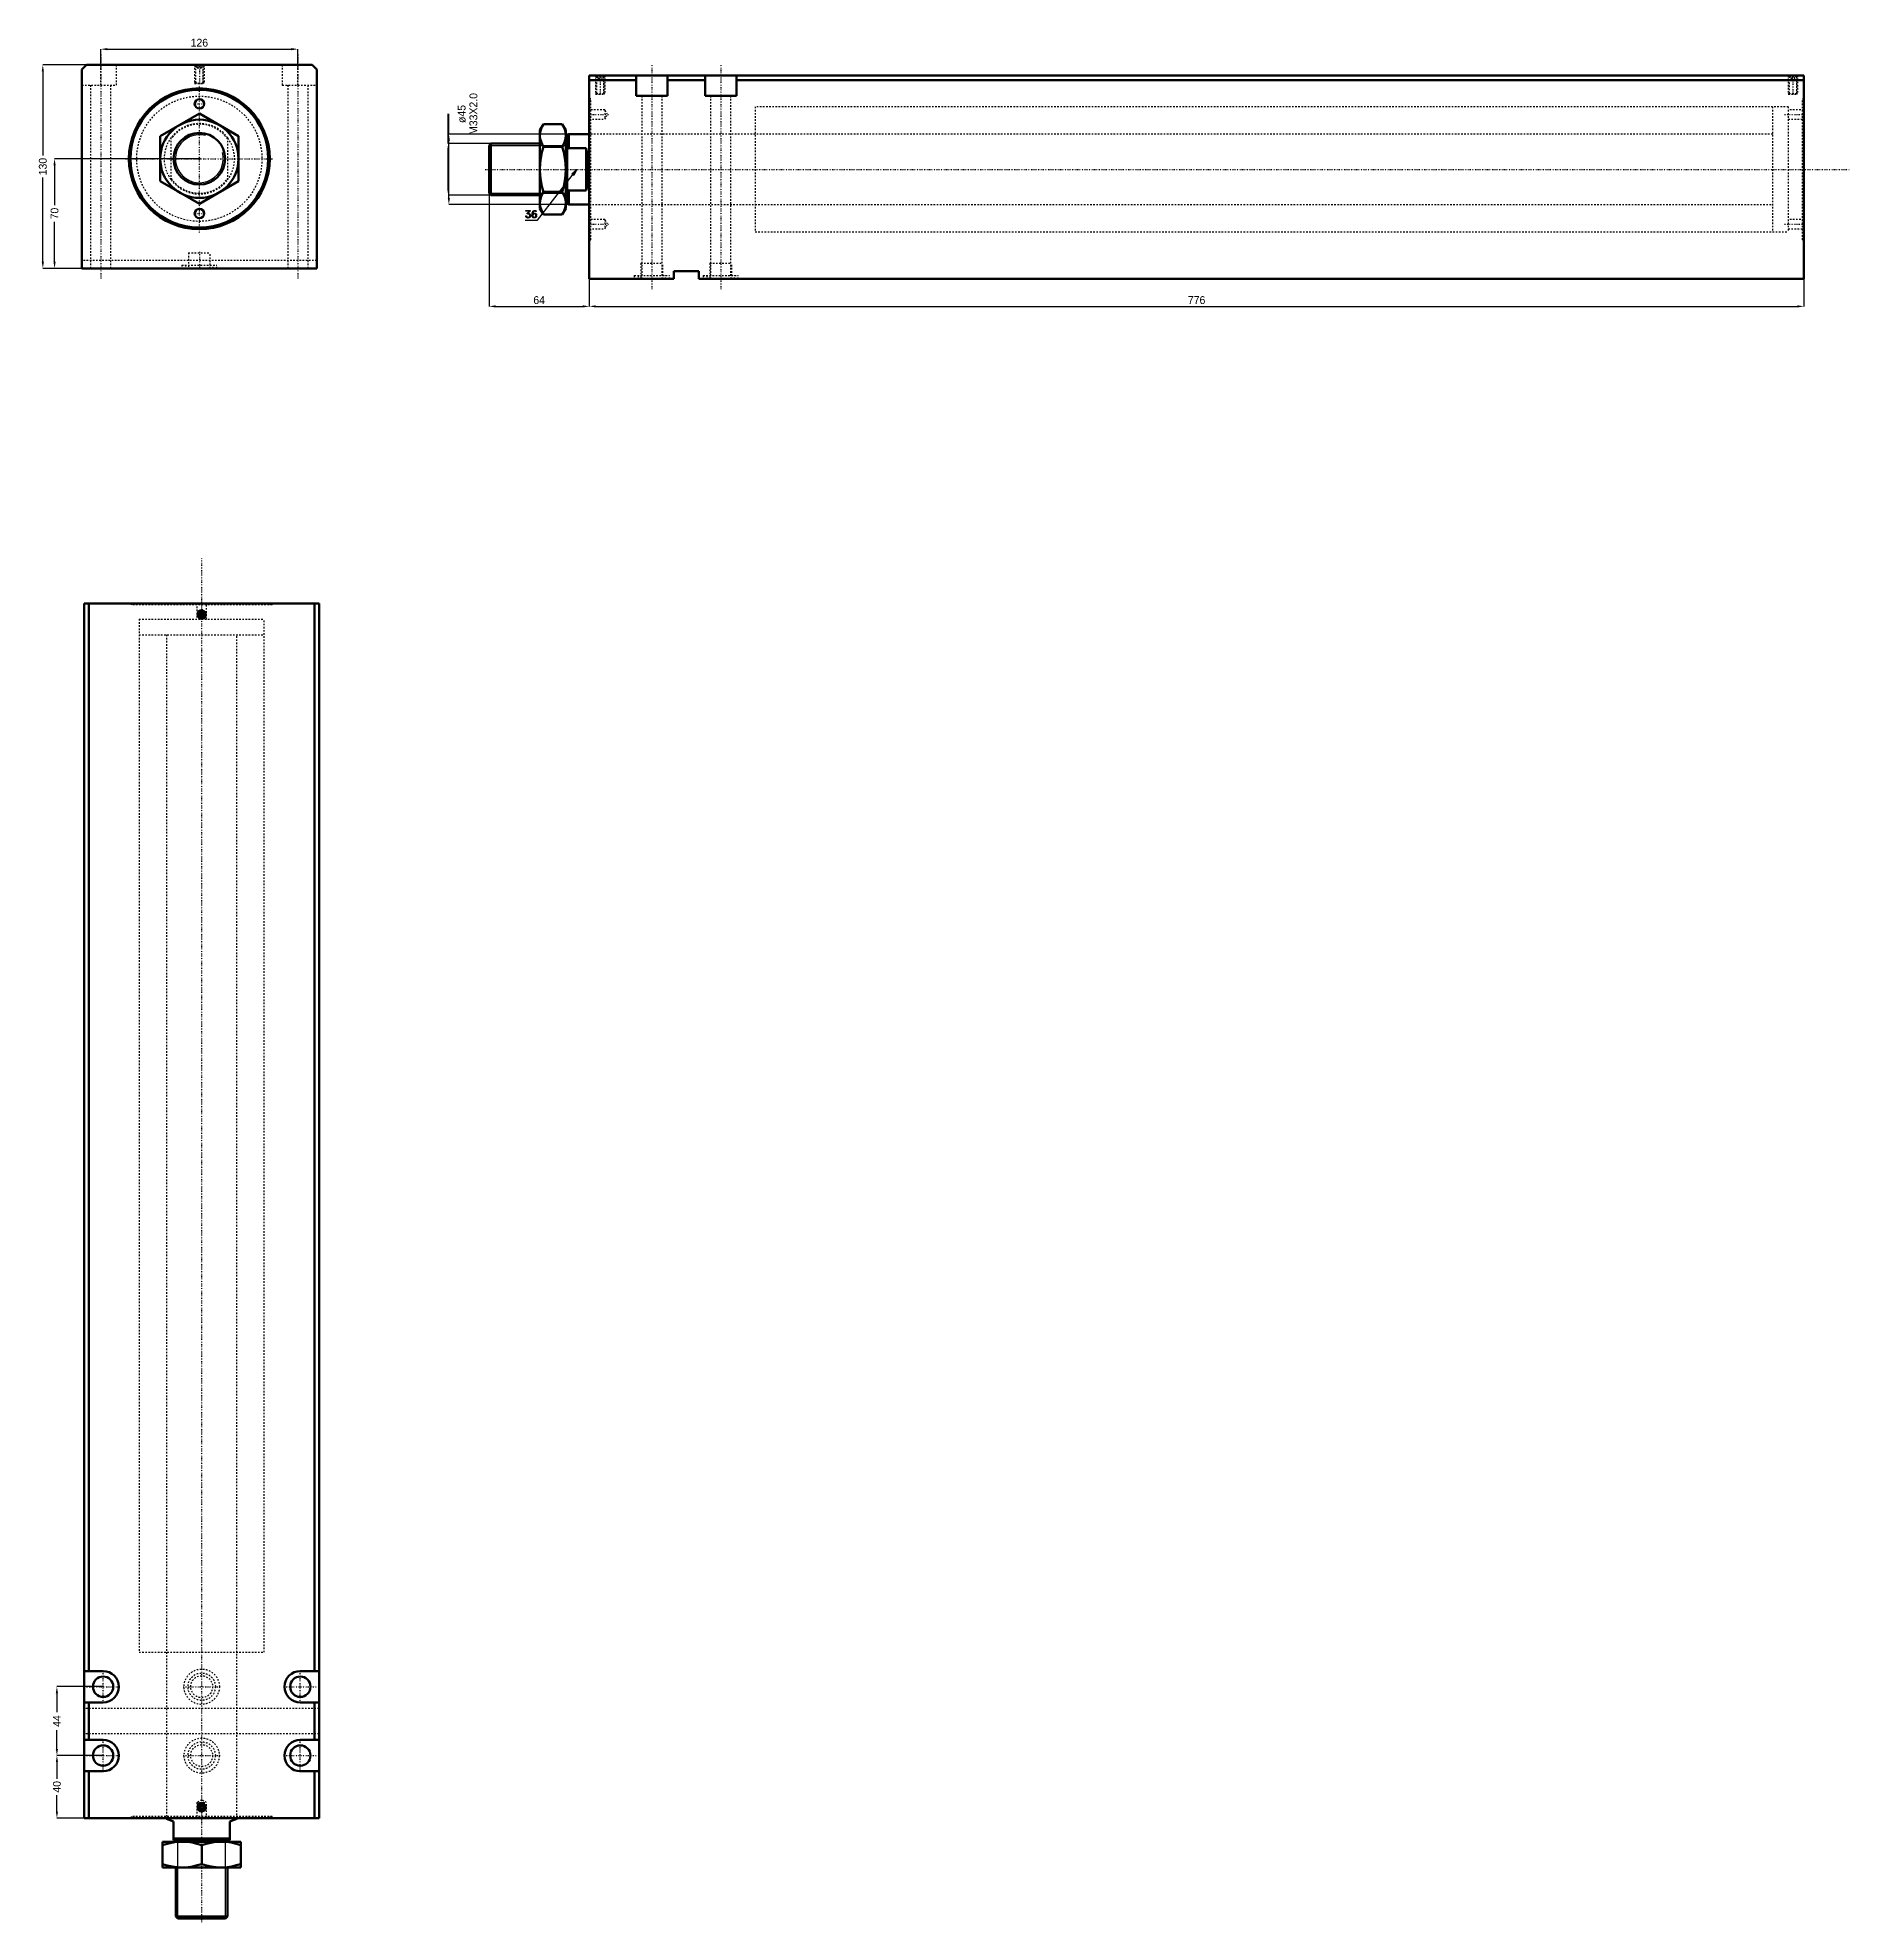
# Model space of a CAD drawing. Header units: millimetres. Extents: x -103 to 1054, y -1127 to 77.
import ezdxf

# ---------------------------------------------------------------- set-up
doc = ezdxf.new("R2010")
doc.units = ezdxf.units.MM
doc.linetypes.add('Center', pattern=[1.5, 0.45, -0.5, 0.05, -0.5])
doc.linetypes.add('Dashed', pattern=[2, 1, -1])
for name, color, linetype, lineweight in [('2d ConnectionPoints', 7, 'Continuous', 50), ('AM_0', 7, 'Continuous', 50), ('AM_5', 3, 'Continuous', 25), ('AM_7', 7, 'Center', 25), ('AM_9', 6, 'Dashed', 25)]:
    doc.layers.add(name, color=color, linetype=linetype, lineweight=lineweight)
doc.dimstyles.new('ISO-25', dxfattribs={"dimtxt": 2.5, "dimasz": 2.5, "dimexe": 1.25, "dimexo": 0.625, "dimtad": 1, "dimtxsty": 'Standard', "dimcen": 2.5, "dimadec": 0, "dimazin": 0, "dimtfac": 1, "dimtmove": 0, "dimatfit": 3, "dimfxl": 0, "dimarcsym": 0})

# ---------------------------------------------------------------- blocks, each defined once
blk = doc.blocks.new('1_JECX_MF_EXLA_80_650_0_rod__0_in_JECX_MF_160_EXLA_80_650_0__0')
at = {"layer": 'AM_0'}
for p, q in [((-25, 14.4), (0, 28.9)), ((0, 28.9), (25, 14.4)), ((-25, -14.4), (-25, 14.4)), ((25, 14.4), (25, -14.4)), ((0, -28.9), (-25, -14.4)), ((25, -14.4), (0, -28.9))]:
    blk.add_line(p, q, dxfattribs=at)
for radius in [25, 16.5]:
    blk.add_circle((0, 0), radius, dxfattribs=at)
at = {"layer": 'AM_5'}
blk.add_arc((0, 0), 15.3, 75, 15, dxfattribs=at)
at = {"layer": 'AM_9'}
for p, q in [((-18, -13.5), (-18, 13.5)), ((18, 13.5), (18, -13.5))]:
    blk.add_line(p, q, dxfattribs=at)
for points in [[(-18, 13.5), (-19.1, 11.9), (-20.1, 10.2), (-20.9, 8.4), (-21.5, 6.5), (-22, 4.6), (-22.3, 2.7), (-22.5, 0.7), (-22.5, -1.2), (-22.3, -3.2), (-21.9, -5.1), (-21.4, -7), (-20.7, -8.8), (-19.8, -10.6), (-18.8, -12.3), (-18, -13.5)], [(18, -13.5), (19.1, -11.9), (20.1, -10.2), (20.9, -8.4), (21.5, -6.5), (22, -4.6), (22.3, -2.7), (22.5, -0.7), (22.5, 1.2), (22.3, 3.2), (21.9, 5.1), (21.4, 7), (20.7, 8.8), (19.8, 10.6), (18.8, 12.3), (18, 13.5)]]:
    blk.add_lwpolyline(points, dxfattribs=at)
blk.add_circle((0, 0), 16.3, dxfattribs=at)
for radius, start, end in [(22.5, 36.8699, 143.1301), (22, 35.0968, 144.9032), (22, 215.0968, 324.9032), (22.5, 216.8699, 323.1301)]:
    blk.add_arc((0, 0), radius, start, end, dxfattribs=at)
blk = doc.blocks.new('2_JECX_MF_EXLA_80_650_0_body__0_in_JECX_MF_160_EXLA_80_650_0__0')
at = {"layer": 'AM_0'}
for p, q in [((-72, 60), (-75, 57)), ((-75, 57), (-75, -70)), ((72, 60), (-72, 60)), ((75, 57), (72, 60)), ((75, -70), (75, 57)), ((-75, -70), (75, -70))]:
    blk.add_line(p, q, dxfattribs=at)
for centre, radius in [((0, 0), 45), ((0, 0), 44), ((0, 35), 3), ((0, -35), 3)]:
    blk.add_circle(centre, radius, dxfattribs=at)
at = {"layer": 'AM_5', "linetype": 'Dashed'}
for p, q in [((-3, 60), (-3, 48)), ((3, 60), (3, 48))]:
    blk.add_line(p, q, dxfattribs=at)
at = {"layer": 'AM_7'}
for p, q in [((-63, 66.5), (-63, -76.5)), ((0, 60.6), (0, 47.4)), ((63, 66.5), (63, -76.5)), ((0, -47.2), (0, 47.2)), ((-3.2, 35), (3.1, 35)), ((-47.2, 0), (47.2, 0)), ((-3.2, -35), (3.1, -35)), ((0, -59.5), (0, -70.5))]:
    blk.add_line(p, q, dxfattribs=at)
at = {"layer": 'AM_9'}
for p, q in [((-63, 47), (-63, 60)), ((-53, 47), (-53, 60)), ((-3, 60), (-2.5, 59.5)), ((-2.5, 48.5), (-3, 48)), ((-2.5, 59.5), (-2.5, 48.5)), ((-2.5, 59.5), (2.5, 59.5)), ((-2.5, 48.5), (2.5, 48.5)), ((-1.9, 60), (-2.4, 59.5)), ((-2.4, 59.5), (-2.4, 48)), ((-2.4, 59.5), (2.4, 59.5)), ((-1.4, 58), (-1.4, 60)), ((-1.4, 58), (1.4, 58)), ((-0.7, 58), (-0.7, 60)), ((0.7, 58), (0.7, 60)), ((1.4, 58), (1.4, 60)), ((2.4, 59.5), (1.9, 60)), ((2.4, 48), (2.4, 59.5)), ((2.5, 59.5), (3, 60)), ((2.5, 48.5), (2.5, 59.5)), ((3, 48), (2.5, 48.5)), ((53, 60), (53, 47)), ((63, 47), (63, 60)), ((-75, 47), (-53, 47)), ((-69.5, 47), (-69.5, -70)), ((-56.5, -70), (-56.5, 47)), ((-3, 48), (3, 48)), ((53, 47), (75, 47)), ((56.5, 47), (56.5, -70)), ((69.5, -70), (69.5, 47)), ((-7, -60), (7, -60)), ((-7, -60), (-7, -70)), ((7, -70), (7, -60)), ((75, -65), (-75, -65)), ((-11.2, -67.9), (11.2, -67.9)), ((-11.2, -67.9), (-11.2, -70)), ((-8.8, -67.9), (-8.8, -70)), ((8.8, -70), (8.8, -67.9)), ((11.2, -70), (11.2, -67.9))]:
    blk.add_line(p, q, dxfattribs=at)
blk.add_circle((0, 0), 40, dxfattribs=at)
blk = doc.blocks.new('*D3')
at = {"layer": 'AM_5', "color": 0, "lineweight": -2}
for p, q in [((-63, 60), (-63, 70)), ((-58.8, 70), (58.8, 70)), ((63, 60), (63, 70))]:
    blk.add_line(p, q, dxfattribs=at)
at = {"layer": 'AM_5', "color": 0}
for points in [[(-58.8, 70.7), (-58.8, 69.3), (-63, 70)], [(58.8, 69.3), (58.8, 70.7), (63, 70)]]:
    blk.add_solid(points, dxfattribs=at)
at = {"layer": 'Defpoints', "color": 0}
for p in [(63, 70), (-63, 60), (63, 60)]:
    blk.add_point(p, dxfattribs=at)
at = {"layer": 'AM_5', "color": 0, "insert": (0, 74.1), "char_height": 5, "attachment_point": 5}
blk.add_mtext('126', dxfattribs=at)
blk = doc.blocks.new('*D4')
at = {"layer": 'AM_5', "color": 0, "lineweight": -2}
for p, q in [((-72, 60), (-100, 60)), ((-100, 55.8), (-100, 2)), ((-100, -65.8), (-100, -12)), ((-75, -70), (-100, -70))]:
    blk.add_line(p, q, dxfattribs=at)
at = {"layer": 'AM_5', "color": 0}
for points in [[(-99.3, 55.8), (-100.7, 55.8), (-100, 60)], [(-100.7, -65.8), (-99.3, -65.8), (-100, -70)]]:
    blk.add_solid(points, dxfattribs=at)
at = {"layer": 'Defpoints', "color": 0}
for p in [(-72, 60), (-100, -70), (-75, -70)]:
    blk.add_point(p, dxfattribs=at)
at = {"layer": 'AM_5', "color": 0, "insert": (-100, -5), "char_height": 5, "attachment_point": 5, "rotation": 90}
blk.add_mtext('130', dxfattribs=at)
blk = doc.blocks.new('*D5')
at = {"layer": 'AM_5', "color": 0, "lineweight": -2}
for p, q in [((0, 0), (-92.5, 0)), ((-92.5, -4.2), (-92.5, -29.7)), ((-92.5, -65.8), (-92.5, -40.3)), ((-75, -70), (-92.5, -70))]:
    blk.add_line(p, q, dxfattribs=at)
at = {"layer": 'AM_5', "color": 0}
for points in [[(-91.8, -4.2), (-93.2, -4.2), (-92.5, 0)], [(-93.2, -65.8), (-91.8, -65.8), (-92.5, -70)]]:
    blk.add_solid(points, dxfattribs=at)
at = {"layer": 'Defpoints', "color": 0}
for p in [(0, 0), (-92.5, -70), (-75, -70)]:
    blk.add_point(p, dxfattribs=at)
at = {"layer": 'AM_5', "color": 0, "insert": (-92.5, -35), "char_height": 5, "attachment_point": 5, "rotation": 90}
blk.add_mtext('70', dxfattribs=at)
blk = doc.blocks.new('1_JECX_MF_EXLA_80_650_0_rod__0_in_JECX_MF_160_EXLA_80_650_0__4')
at = {"layer": 'AM_0'}
for p, q in [((-22.5, 0), (-22.5, -0.5)), ((22.5, -0.5), (22.5, 0)), ((-18, -2), (-22.5, -0.5)), ((-18, -14), (-18, -2)), ((22.5, -0.5), (18, -2)), ((18, -2), (18, -14)), ((25, -15), (-25, -15)), ((-25, -31.5), (-25, -15)), ((-18, -13), (18, -13)), ((-18, -14), (18, -14)), ((-15.3, -14), (-16.3, -15)), ((0, -29.3), (0, -17.2)), ((16.3, -15), (15.3, -14)), ((25, -15), (25, -31.5)), ((25, -31.5), (-25, -31.5)), ((-16.5, -31.5), (-16.5, -62.8)), ((16.5, -62.8), (16.5, -31.5)), ((-16.5, -62.8), (16.5, -62.8)), ((-16.5, -62.8), (-15.3, -64)), ((-15.3, -64), (15.3, -64)), ((15.3, -64), (16.5, -62.8))]:
    blk.add_line(p, q, dxfattribs=at)
for points in [[(-12.5, -15), (-13.4, -15), (-16.3, -15.2), (-19.2, -15.7), (-22.1, -16.4), (-25, -17.2)], [(0, -17.2), (-3, -16.3), (-6.1, -15.6), (-9.3, -15.2), (-12.5, -15)], [(12.5, -15), (11.6, -15), (8.7, -15.2), (5.8, -15.7), (2.9, -16.4), (0, -17.2)], [(25, -17.2), (22, -16.3), (18.9, -15.6), (15.7, -15.2), (12.5, -15)], [(-25, -29.3), (-22, -30.2), (-18.9, -30.9), (-15.7, -31.3), (-12.5, -31.5)], [(-12.5, -31.5), (-11.6, -31.5), (-8.7, -31.3), (-5.8, -30.8), (-2.9, -30.1), (0, -29.3)], [(0, -29.3), (3, -30.2), (6.1, -30.9), (9.3, -31.3), (12.5, -31.5)], [(12.5, -31.5), (13.4, -31.5), (16.3, -31.3), (19.2, -30.8), (22.1, -30.1), (25, -29.3)]]:
    blk.add_lwpolyline(points, dxfattribs=at)
at = {"layer": 'AM_5'}
for p, q in [((-15.3, -64), (-15.3, -14)), ((15.3, -64), (15.3, -14))]:
    blk.add_line(p, q, dxfattribs=at)
at = {"layer": 'AM_7'}
blk.add_line((0, -66.5), (0, 805), dxfattribs=at)
at = {"layer": 'AM_9'}
for p, q in [((-40, 766), (40, 766)), ((-40, 766), (-40, 756)), ((40, 756), (40, 766)), ((-40, 756), (40, 756)), ((-22.5, 756), (-22.5, 0)), ((22.5, 0), (22.5, 756))]:
    blk.add_line(p, q, dxfattribs=at)
blk = doc.blocks.new('2_JECX_MF_EXLA_80_650_0_body__0_in_JECX_MF_160_EXLA_80_650_0__4')
at = {"layer": 'AM_0'}
for p, q in [((75, 776), (-75, 776)), ((-75, 776), (-75, 0)), ((-72, 776), (-72, 94)), ((72, 776), (72, 94)), ((75, 776), (75, 0)), ((-0.7, 770.2), (-1.4, 769)), ((-1.4, 769), (-0.7, 767.8)), ((0.7, 770.2), (-0.7, 770.2)), ((-0.7, 767.8), (0.7, 767.8)), ((1.4, 769), (0.7, 770.2)), ((0.7, 767.8), (1.4, 769)), ((-63, 94), (-75, 94)), ((75, 94), (63, 94)), ((-75, 74), (-63, 74)), ((-72, 74), (-72, 50)), ((63, 74), (75, 74)), ((72, 74), (72, 50)), ((-63, 50), (-75, 50)), ((75, 50), (63, 50)), ((-75, 30), (-63, 30)), ((-72, 30), (-72, 0)), ((63, 30), (75, 30)), ((72, 30), (72, 0)), ((75, 0), (-75, 0)), ((-0.7, 8.3), (-1.4, 7)), ((-1.4, 7), (-0.7, 5.8)), ((0.7, 8.3), (-0.7, 8.3)), ((-0.7, 5.8), (0.7, 5.8)), ((1.4, 7), (0.7, 8.3)), ((0.7, 5.8), (1.4, 7))]:
    blk.add_line(p, q, dxfattribs=at)
for centre, radius in [((0, 769), 2.46), ((0, 769), 2.4), ((0, 769), 1.9), ((-63, 84), 6.5), ((63, 84), 6.5), ((-63, 40), 6.5), ((63, 40), 6.5), ((0, 7), 2.46), ((0, 7), 2.4), ((0, 7), 1.9)]:
    blk.add_circle(centre, radius, dxfattribs=at)
for centre, start, end in [((-63, 84), 270, 90), ((63, 84), 90, 270), ((-63, 40), 270, 90), ((63, 40), 90, 270)]:
    blk.add_arc(centre, 10, start, end, dxfattribs=at)
at = {"layer": 'AM_5'}
for centre in [(0, 769), (0, 7)]:
    blk.add_arc(centre, 3, 75, 15, dxfattribs=at)
at = {"layer": 'AM_7'}
for p, q in [((-3.2, 769), (3.1, 769)), ((-63, 73.5), (-63, 94.5)), ((63, 73.5), (63, 94.5)), ((-73.5, 84), (-52.5, 84)), ((-11.8, 84), (11.8, 84)), ((52.5, 84), (73.5, 84)), ((-63, 29.5), (-63, 50.5)), ((63, 29.5), (63, 50.5)), ((-73.5, 40), (-52.5, 40)), ((-11.8, 40), (11.8, 40)), ((52.5, 40), (73.5, 40)), ((-3.2, 7), (3.1, 7))]:
    blk.add_line(p, q, dxfattribs=at)
at = {"layer": 'AM_9'}
for p, q in [((-45, 776), (-45, 775)), ((45, 775), (-45, 775)), ((-44, 776), (-44, 775)), ((-3, 776), (-3, 766)), ((3, 766), (3, 776)), ((44, 775), (44, 776)), ((45, 775), (45, 776)), ((-40, 766), (40, 766)), ((-40, 766), (-40, 106)), ((40, 106), (40, 766)), ((-40, 106), (40, 106)), ((-22.5, 106), (-22.5, 0)), ((22.5, 0), (22.5, 106)), ((75, 70), (-75, 70)), ((75, 54), (-75, 54)), ((45, 1), (-45, 1)), ((-45, 1), (-45, 0)), ((-44, 1), (-44, 0)), ((0, 11.7), (-3, 10)), ((-3, 10), (-3, 0)), ((-3, 10), (3, 10)), ((3, 10), (0, 11.7)), ((3, 0), (3, 10)), ((44, 0), (44, 1)), ((45, 0), (45, 1))]:
    blk.add_line(p, q, dxfattribs=at)
for centre, radius in [((0, 84), 11.3), ((0, 84), 8.75), ((0, 84), 7), ((0, 40), 11.2), ((0, 40), 8.75), ((0, 40), 7)]:
    blk.add_circle(centre, radius, dxfattribs=at)
blk = doc.blocks.new('*D11')
at = {"layer": 'AM_5', "color": 0, "lineweight": -2}
for p, q in [((-61.5, -976), (-91, -976)), ((-91, -980.2), (-91, -992.4)), ((-91, -1015.9), (-91, -1003.7)), ((-61.5, -1020), (-91, -1020))]:
    blk.add_line(p, q, dxfattribs=at)
at = {"layer": 'AM_5', "color": 0}
for points in [[(-91.7, -980.2), (-90.3, -980.2), (-91, -976)], [(-91.7, -1015.9), (-90.3, -1015.9), (-91, -1020)]]:
    blk.add_solid(points, dxfattribs=at)
at = {"layer": 'Defpoints', "color": 0}
for p in [(-91, -976), (-61.5, -976), (-61.5, -1020)]:
    blk.add_point(p, dxfattribs=at)
at = {"layer": 'AM_5', "color": 0, "insert": (-91, -998), "char_height": 5, "attachment_point": 5, "rotation": 90}
blk.add_mtext('44', dxfattribs=at)
blk = doc.blocks.new('*D12')
at = {"layer": 'AM_5', "color": 0, "lineweight": -2}
for p, q in [((-61.5, -1020), (-91, -1020)), ((-91, -1024.2), (-91, -1034.8)), ((-91, -1055.9), (-91, -1045.3)), ((-73.5, -1060), (-91, -1060))]:
    blk.add_line(p, q, dxfattribs=at)
at = {"layer": 'AM_5', "color": 0}
for points in [[(-91.7, -1024.2), (-90.3, -1024.2), (-91, -1020)], [(-91.7, -1055.9), (-90.3, -1055.9), (-91, -1060)]]:
    blk.add_solid(points, dxfattribs=at)
at = {"layer": 'Defpoints', "color": 0}
for p in [(-61.5, -1020), (-91, -1060), (-73.5, -1060)]:
    blk.add_point(p, dxfattribs=at)
at = {"layer": 'AM_5', "color": 0, "insert": (-91, -1040), "char_height": 5, "attachment_point": 5, "rotation": 90}
blk.add_mtext('40', dxfattribs=at)
blk = doc.blocks.new('1_JECX_MF_EXLA_80_650_0_rod__0_in_JECX_MF_160_EXLA_80_650_0__2')
at = {"layer": 'AM_0'}
for p, q in [((-29.3, 28.9), (-31.5, 25)), ((-31.5, 25), (-31.5, -25)), ((-29.3, 28.9), (-17.2, 28.9)), ((-15, 25), (-17.2, 28.9)), ((-15, 25), (-15, -25)), ((-62.8, 16.5), (-64, 15.3)), ((-64, 15.3), (-64, -15.3)), ((-31.5, 16.5), (-62.8, 16.5)), ((-62.8, 16.5), (-62.8, -16.5)), ((-29.3, 14.4), (-17.2, 14.4)), ((-14, 15.3), (-15, 16.3)), ((-13, 22.5), (-14, 22)), ((-14, 22), (-14, -22)), ((-13, 13.5), (-14, 12.6)), ((0, 22.5), (-13, 22.5)), ((-13, 22.5), (-13, 13.5)), ((-2, 13.5), (-13, 13.5)), ((-2, 13.5), (-2, -13.5)), ((-64, -15.3), (-62.8, -16.5)), ((-62.8, -16.5), (-31.5, -16.5)), ((-29.3, -14.4), (-17.2, -14.4)), ((-15, -16.3), (-14, -15.3)), ((-14, -12.6), (-13, -13.5)), ((-14, -22), (-13, -22.5)), ((-13, -13.5), (-2, -13.5)), ((-13, -13.5), (-13, -22.5)), ((-13, -22.5), (0, -22.5)), ((-31.5, -25), (-29.3, -28.9)), ((-29.3, -28.9), (-17.2, -28.9)), ((-17.2, -28.9), (-15, -25))]:
    blk.add_line(p, q, dxfattribs=at)
for points in [[(-29.3, 28.9), (-30.2, 27.1), (-30.9, 25.3), (-31.3, 23.5), (-31.5, 21.7)], [(-15, 21.7), (-15, 22.2), (-15.2, 23.8), (-15.7, 25.5), (-16.4, 27.2), (-17.2, 28.9)], [(-31.5, 21.7), (-31.5, 21.1), (-31.3, 19.5), (-30.8, 17.8), (-30.1, 16.1), (-29.3, 14.4)], [(-29.3, 14.4), (-30.2, 10.9), (-30.9, 7.4), (-31.3, 3.7), (-31.5, 0)], [(-17.2, 14.4), (-16.3, 16.2), (-15.6, 18), (-15.2, 19.8), (-15, 21.7)], [(-15, 0), (-15, 0.2), (-15.2, 3.8), (-15.6, 7.3), (-16.3, 10.9), (-17.2, 14.4)], [(-2, -13.5), (-1.6, -11.9), (-1.3, -10.2), (-1.1, -8.4), (-0.9, -6.5), (-0.7, -4.6), (-0.6, -2.7), (-0.5, -0.7), (-0.5, 1.2), (-0.6, 3.2), (-0.7, 5.1), (-0.9, 7), (-1.1, 8.8), (-1.4, 10.6), (-1.7, 12.3), (-2, 13.5)], [(-31.5, 0), (-31.5, -0.2), (-31.3, -3.8), (-30.9, -7.3), (-30.2, -10.9), (-29.3, -14.4)], [(-17.2, -14.4), (-16.3, -10.9), (-15.6, -7.4), (-15.2, -3.7), (-15, 0)], [(-29.3, -14.4), (-30.2, -16.2), (-30.9, -18), (-31.3, -19.8), (-31.5, -21.7)], [(-31.5, -21.7), (-31.5, -22.2), (-31.3, -23.8), (-30.8, -25.5), (-30.1, -27.2), (-29.3, -28.9)], [(-15, -21.7), (-15, -21.1), (-15.2, -19.5), (-15.7, -17.8), (-16.4, -16.1), (-17.2, -14.4)], [(-17.2, -28.9), (-16.3, -27.1), (-15.6, -25.3), (-15.2, -23.5), (-15, -21.7)]]:
    blk.add_lwpolyline(points, dxfattribs=at)
at = {"layer": 'AM_5'}
for p, q in [((-64, 15.3), (-14, 15.3)), ((-64, -15.3), (-14, -15.3))]:
    blk.add_line(p, q, dxfattribs=at)
at = {"layer": 'AM_7'}
blk.add_line((-66.5, 0), (805, 0), dxfattribs=at)
at = {"layer": 'AM_9'}
for p, q in [((766, 40), (756, 40)), ((756, 40), (756, -40)), ((766, 40), (766, -40)), ((756, 22.5), (0, 22.5)), ((0, -22.5), (756, -22.5)), ((756, -40), (766, -40))]:
    blk.add_line(p, q, dxfattribs=at)
blk = doc.blocks.new('2_JECX_MF_EXLA_80_650_0_body__0_in_JECX_MF_160_EXLA_80_650_0__2')
at = {"layer": 'AM_0'}
for p, q in [((0, -70), (0, 60)), ((776, 60), (0, 60)), ((30, 57), (0, 57)), ((30, 47), (30, 60)), ((50, 47), (50, 60)), ((74, 57), (50, 57)), ((74, 47), (74, 60)), ((94, 47), (94, 60)), ((776, 57), (94, 57)), ((776, -70), (776, 60)), ((30, 47), (50, 47)), ((74, 47), (94, 47)), ((54, -70), (0, -70)), ((54, -65), (54, -70)), ((70, -65), (54, -65)), ((70, -70), (70, -65)), ((776, -70), (70, -70))]:
    blk.add_line(p, q, dxfattribs=at)
at = {"layer": 'AM_5', "linetype": 'Dashed'}
for p, q in [((4, 60), (4, 48)), ((10, 60), (10, 48)), ((766, 60), (766, 48)), ((772, 60), (772, 48))]:
    blk.add_line(p, q, dxfattribs=at)
at = {"layer": 'AM_7'}
for p, q in [((7, 60.6), (7, 47.4)), ((40, 66.5), (40, -76.5)), ((84, 66.5), (84, -76.5)), ((769, 60.6), (769, 47.4)), ((-0.6, 35), (12.3, 35)), ((763.7, 35), (776.6, 35)), ((-0.6, -35), (12.3, -35)), ((763.7, -35), (776.6, -35))]:
    blk.add_line(p, q, dxfattribs=at)
at = {"layer": 'AM_9'}
for p, q in [((4, 60), (4.5, 59.5)), ((4.5, 48.5), (4, 48)), ((4.5, 59.5), (4.5, 48.5)), ((4.5, 59.5), (9.5, 59.5)), ((4.5, 48.5), (9.5, 48.5)), ((5.1, 60), (4.6, 59.5)), ((4.6, 59.5), (9.4, 59.5)), ((4.6, 59.5), (4.6, 48)), ((5.8, 58), (5.8, 60)), ((5.8, 58), (8.2, 58)), ((7, 58), (7, 60)), ((8.2, 58), (8.2, 60)), ((9.4, 59.5), (8.9, 60)), ((9.4, 48), (9.4, 59.5)), ((9.5, 59.5), (10, 60)), ((9.5, 48.5), (9.5, 59.5)), ((10, 48), (9.5, 48.5)), ((766, 60), (766.5, 59.5)), ((766.5, 48.5), (766, 48)), ((766.5, 59.5), (766.5, 48.5)), ((766.5, 59.5), (771.5, 59.5)), ((766.5, 48.5), (771.5, 48.5)), ((767.1, 60), (766.6, 59.5)), ((766.6, 59.5), (766.6, 48)), ((766.6, 59.5), (771.4, 59.5)), ((767.8, 58), (767.8, 60)), ((767.8, 58), (770.2, 58)), ((769, 58), (769, 60)), ((770.2, 58), (770.2, 60)), ((771.4, 59.5), (770.9, 60)), ((771.4, 48), (771.4, 59.5)), ((771.5, 59.5), (772, 60)), ((771.5, 48.5), (771.5, 59.5)), ((772, 48), (771.5, 48.5)), ((1, 45), (0, 45)), ((1, 44), (0, 44)), ((10, 38), (0, 38)), ((1, -45), (1, 45)), ((4, 48), (10, 48)), ((11.7, 35), (10, 38)), ((10, 38), (10, 32)), ((33.5, 47), (33.5, -70)), ((46.5, -70), (46.5, 47)), ((77.5, 47), (77.5, -70)), ((90.5, -70), (90.5, 47)), ((766, 40), (106, 40)), ((106, 40), (106, -40)), ((766, 48), (772, 48)), ((766, 40), (766, -40)), ((776, 38), (766, 38)), ((775, -45), (775, 45)), ((776, 45), (775, 45)), ((776, 44), (775, 44)), ((0, 32), (10, 32)), ((10, 32), (11.7, 35)), ((766, 32), (776, 32)), ((106, 22.5), (0, 22.5)), ((0, -22.5), (106, -22.5)), ((10, -32), (0, -32)), ((11.7, -35), (10, -32)), ((10, -32), (10, -38)), ((10, -38), (11.7, -35)), ((776, -32), (766, -32)), ((0, -38), (10, -38)), ((0, -44), (1, -44)), ((0, -45), (1, -45)), ((106, -40), (766, -40)), ((766, -38), (776, -38)), ((775, -44), (776, -44)), ((775, -45), (776, -45)), ((33, -60), (47, -60)), ((33, -60), (33, -70)), ((47, -70), (47, -60)), ((77, -60), (91, -60)), ((77, -60), (77, -70)), ((91, -70), (91, -60)), ((28.8, -67.9), (51.3, -67.9)), ((28.8, -67.9), (28.8, -70)), ((31.2, -67.9), (31.2, -70)), ((48.8, -70), (48.8, -67.9)), ((51.3, -70), (51.3, -67.9)), ((72.8, -67.9), (95.2, -67.9)), ((72.8, -67.9), (72.8, -70)), ((75.2, -67.9), (75.2, -70)), ((92.8, -70), (92.8, -67.9)), ((95.2, -70), (95.2, -67.9))]:
    blk.add_line(p, q, dxfattribs=at)
blk = doc.blocks.new('*D20')
at = {"layer": 'AM_5', "color": 0, "lineweight": -2}
for p, q in [((249.1, -76.8), (249.1, -94.3)), ((1025.1, -76.8), (1025.1, -94.3)), ((253.2, -94.3), (1020.9, -94.3))]:
    blk.add_line(p, q, dxfattribs=at)
at = {"layer": 'AM_5', "color": 0}
for points in [[(253.2, -93.6), (253.2, -95), (249.1, -94.3)], [(1020.9, -93.6), (1020.9, -95), (1025.1, -94.3)]]:
    blk.add_solid(points, dxfattribs=at)
at = {"layer": 'Defpoints', "color": 0}
for p in [(249.1, -76.8), (1025.1, -76.8), (1025.1, -94.3)]:
    blk.add_point(p, dxfattribs=at)
at = {"layer": 'AM_5', "color": 0, "insert": (637.1, -90.3), "char_height": 5, "attachment_point": 5}
blk.add_mtext('776', dxfattribs=at)
blk = doc.blocks.new('*D21')
at = {"layer": 'AM_5', "color": 0, "lineweight": -2}
for p, q in [((185.1, -6.8), (185.1, -94.3)), ((249.1, -76.8), (249.1, -94.3)), ((189.2, -94.3), (244.9, -94.3))]:
    blk.add_line(p, q, dxfattribs=at)
at = {"layer": 'AM_5', "color": 0}
for points in [[(189.2, -93.6), (189.2, -95), (185.1, -94.3)], [(244.9, -93.6), (244.9, -95), (249.1, -94.3)]]:
    blk.add_solid(points, dxfattribs=at)
at = {"layer": 'Defpoints', "color": 0}
for p in [(185.1, -6.8), (249.1, -76.8), (249.1, -94.3)]:
    blk.add_point(p, dxfattribs=at)
at = {"layer": 'AM_5', "color": 0, "insert": (217.1, -90.3), "char_height": 5, "attachment_point": 5}
blk.add_mtext('64', dxfattribs=at)
blk = doc.blocks.new('*D22')
at = {"layer": 'AM_5', "color": 0, "lineweight": -2}
for p, q in [((159.4, 15.7), (159.4, 28.6)), ((236.1, 15.7), (159.4, 15.7)), ((159.4, -25.1), (159.4, 11.6)), ((236.1, -29.3), (159.4, -29.3))]:
    blk.add_line(p, q, dxfattribs=at)
at = {"layer": 'AM_5', "color": 0}
for points in [[(158.7, 11.6), (160.1, 11.6), (159.4, 15.7)], [(158.7, -25.1), (160.1, -25.1), (159.4, -29.3)]]:
    blk.add_solid(points, dxfattribs=at)
at = {"layer": 'Defpoints', "color": 0}
for p in [(159.4, 15.7), (236.1, 15.7), (236.1, -29.3)]:
    blk.add_point(p, dxfattribs=at)
at = {"layer": 'AM_5', "color": 0, "insert": (167.6, 28.6), "char_height": 5, "attachment_point": 5, "rotation": 90}
blk.add_mtext('ø45', dxfattribs=at)
blk = doc.blocks.new('*D23')
at = {"layer": 'AM_5', "color": 0, "lineweight": -2}
for p, q in [((159, 9.7), (159, 28.6)), ((186.3, 9.7), (159, 9.7)), ((159, -19.1), (159, 5.6)), ((186.1, -23.3), (159, -23.3))]:
    blk.add_line(p, q, dxfattribs=at)
at = {"layer": 'AM_5', "color": 0}
for points in [[(158.3, 5.6), (159.7, 5.6), (159, 9.7)], [(158.3, -19.1), (159.7, -19.1), (159, -23.3)]]:
    blk.add_solid(points, dxfattribs=at)
at = {"layer": 'Defpoints', "color": 0}
for p in [(159, 9.7), (186.3, 9.7), (186.1, -23.3)]:
    blk.add_point(p, dxfattribs=at)
at = {"layer": 'AM_5', "color": 0, "insert": (175.1, 28.6), "char_height": 5, "attachment_point": 5, "rotation": 90}
blk.add_mtext('M33X2.0', dxfattribs=at)

msp = doc.modelspace()

# ---------------------------------------------------------------- linework, layer by layer
at = {"layer": '2d ConnectionPoints'}
for p in [(0, 0), (249.082, -6.779), (1.495, -1060.034)]:
    msp.add_point(p, dxfattribs=at)
at = {"layer": 'AM_5'}
for p, q in [((216.082, -39.279), (241.082, -6.779)), ((208.082, -39.279), (216.082, -39.279))]:
    msp.add_line(p, q, dxfattribs=at)
for points in [[(241.082, -6.779), (239.202, -10.59), (237.881, -9.574), (241.082, -6.779)], [(209.014, -36.473), (209.014, -36.473), (209.02, -36.583), (209.049, -36.738), (209.049, -36.738), (209.103, -36.88), (209.152, -36.967), (209.152, -36.967), (209.211, -37.047), (209.314, -37.154), (209.314, -37.154), (209.433, -37.242), (209.521, -37.292), (209.521, -37.292), (209.615, -37.333), (209.76, -37.377), (209.76, -37.377), (209.911, -37.401), (210.015, -37.406), (210.015, -37.406), (210.126, -37.401), (210.286, -37.377), (210.286, -37.377), (210.44, -37.332), (210.539, -37.29), (210.539, -37.29), (210.632, -37.24), (210.758, -37.15), (210.758, -37.15), (210.866, -37.043), (210.929, -36.962), (210.929, -36.962), (210.981, -36.874), (211.038, -36.733), (211.038, -36.733), (211.069, -36.581), (211.075, -36.473), (211.075, -36.473), (211.067, -36.319), (211.024, -36.107), (211.024, -36.107), (210.944, -35.916), (210.87, -35.802), (210.87, -35.802), (210.782, -35.697), (210.627, -35.561), (210.627, -35.561), (210.446, -35.45), (210.309, -35.389), (210.309, -35.389), (210.163, -35.339), (209.93, -35.285), (209.93, -35.285), (209.679, -35.256), (209.502, -35.251), (209.502, -34.796), (210.821, -33.502), (208.618, -33.502), (208.618, -33.067), (211.439, -33.067), (211.439, -33.522), (210.09, -34.854), (210.09, -34.854), (210.384, -34.922), (210.759, -35.069), (210.759, -35.069), (211.054, -35.27), (211.206, -35.434), (211.206, -35.434), (211.327, -35.617), (211.459, -35.914), (211.459, -35.914), (211.529, -36.24), (211.543, -36.473), (211.543, -36.473), (211.534, -36.641), (211.486, -36.875), (211.486, -36.875), (211.397, -37.089), (211.315, -37.219), (211.315, -37.219), (211.219, -37.338), (211.055, -37.494), (211.055, -37.494), (210.867, -37.622), (210.729, -37.692), (210.729, -37.692), (210.584, -37.749), (210.361, -37.811), (210.361, -37.811), (210.132, -37.844), (209.976, -37.851), (209.976, -37.851), (209.825, -37.845), (209.605, -37.811), (209.605, -37.811), (209.395, -37.75), (209.26, -37.693), (209.26, -37.693), (209.132, -37.624), (208.959, -37.497), (208.959, -37.497), (208.81, -37.342), (208.723, -37.224), (208.723, -37.224), (208.65, -37.094), (208.571, -36.88), (208.571, -36.88), (208.528, -36.643), (208.52, -36.473), (209.014, -36.473)], [(214.048, -37.818), (214.048, -37.818), (213.828, -37.808), (213.535, -37.755), (213.535, -37.755), (213.286, -37.655), (213.146, -37.563), (213.146, -37.563), (213.023, -37.454), (212.869, -37.262), (212.869, -37.262), (212.751, -37.036), (212.693, -36.868), (212.693, -36.868), (212.647, -36.684), (212.597, -36.381), (212.597, -36.381), (212.571, -36.046), (212.566, -35.803), (212.566, -35.803), (212.581, -35.306), (212.664, -34.643), (212.664, -34.643), (212.816, -34.081), (212.957, -33.762), (212.957, -33.762), (213.132, -33.496), (213.462, -33.207), (213.462, -33.207), (213.872, -33.051), (214.191, -33.021), (214.191, -33.021), (214.344, -33.026), (214.554, -33.05), (214.554, -33.05), (214.74, -33.094), (214.851, -33.135), (214.851, -33.135), (214.953, -33.184), (215.097, -33.268), (215.097, -33.268), (215.228, -33.365), (215.309, -33.437), (214.951, -33.73), (214.951, -33.73), (214.905, -33.676), (214.822, -33.604), (214.822, -33.604), (214.725, -33.543), (214.651, -33.507), (214.651, -33.507), (214.57, -33.477), (214.439, -33.445), (214.439, -33.445), (214.294, -33.428), (214.191, -33.424), (214.191, -33.424), (214.027, -33.437), (213.808, -33.504), (213.808, -33.504), (213.624, -33.628), (213.52, -33.743), (213.52, -33.743), (213.429, -33.874), (213.315, -34.088), (213.315, -34.088), (213.229, -34.32), (213.187, -34.485), (213.187, -34.485), (213.152, -34.659), (213.109, -34.931), (213.109, -34.931), (213.076, -35.219), (213.06, -35.42), (213.06, -35.42), (213.132, -35.28), (213.255, -35.097), (213.255, -35.097), (213.395, -34.946), (213.497, -34.862), (213.497, -34.862), (213.606, -34.794), (213.783, -34.72), (213.783, -34.72), (213.976, -34.68), (214.113, -34.672), (214.113, -34.672), (214.274, -34.681), (214.501, -34.729), (214.501, -34.729), (214.711, -34.817), (214.841, -34.898), (214.841, -34.898), (214.961, -34.995), (215.12, -35.161), (215.12, -35.161), (215.253, -35.354), (215.327, -35.498), (215.327, -35.498), (215.388, -35.649), (215.455, -35.885), (215.455, -35.885), (215.49, -36.129), (215.497, -36.297), (215.497, -36.297), (215.49, -36.473), (215.451, -36.72), (215.451, -36.72), (215.378, -36.949), (215.31, -37.092), (215.31, -37.092), (215.23, -37.224), (215.087, -37.399), (215.087, -37.399), (214.919, -37.546), (214.792, -37.628), (214.792, -37.628), (214.656, -37.697), (214.44, -37.771), (214.44, -37.771), (214.21, -37.811), (214.048, -37.818)], [(214.054, -37.409), (214.054, -37.409), (214.171, -37.403), (214.333, -37.373), (214.333, -37.373), (214.479, -37.317), (214.566, -37.266), (214.566, -37.266), (214.646, -37.204), (214.75, -37.095), (214.75, -37.095), (214.836, -36.965), (214.883, -36.868), (214.883, -36.868), (214.922, -36.763), (214.963, -36.593), (214.963, -36.593), (214.986, -36.409), (214.99, -36.278), (214.99, -36.278), (214.986, -36.156), (214.965, -35.981), (214.965, -35.981), (214.926, -35.818), (214.89, -35.716), (214.89, -35.716), (214.845, -35.62), (214.764, -35.491), (214.764, -35.491), (214.664, -35.382), (214.587, -35.319), (214.587, -35.319), (214.503, -35.266), (214.363, -35.209), (214.363, -35.209), (214.207, -35.179), (214.093, -35.173), (214.093, -35.173), (213.976, -35.179), (213.811, -35.212), (213.811, -35.212), (213.661, -35.273), (213.568, -35.329), (213.568, -35.329), (213.483, -35.396), (213.371, -35.513), (213.371, -35.513), (213.278, -35.65), (213.226, -35.753), (213.226, -35.753), (213.182, -35.863), (213.135, -36.038), (213.135, -36.038), (213.11, -36.225), (213.105, -36.356), (213.105, -36.356), (213.11, -36.475), (213.133, -36.645), (213.133, -36.645), (213.176, -36.802), (213.216, -36.9), (213.216, -36.9), (213.264, -36.992), (213.352, -37.113), (213.352, -37.113), (213.458, -37.216), (213.539, -37.274), (213.539, -37.274), (213.628, -37.323), (213.774, -37.375), (213.774, -37.375), (213.937, -37.403), (214.054, -37.409)]]:
    msp.add_lwpolyline(points, dxfattribs=at)

# ---------------------------------------------------------------- block references
for name, p in [('2_JECX_MF_EXLA_80_650_0_body__0_in_JECX_MF_160_EXLA_80_650_0__0', (0, 0)), ('2_JECX_MF_EXLA_80_650_0_body__0_in_JECX_MF_160_EXLA_80_650_0__2', (249.082, -6.779)), ('1_JECX_MF_EXLA_80_650_0_rod__0_in_JECX_MF_160_EXLA_80_650_0__0', (0, 0)), ('1_JECX_MF_EXLA_80_650_0_rod__0_in_JECX_MF_160_EXLA_80_650_0__2', (249.082, -6.779)), ('1_JECX_MF_EXLA_80_650_0_rod__0_in_JECX_MF_160_EXLA_80_650_0__4', (1.495, -1060.034)), ('2_JECX_MF_EXLA_80_650_0_body__0_in_JECX_MF_160_EXLA_80_650_0__4', (1.495, -1060.034))]:
    msp.add_blockref(name, p)

# ---------------------------------------------------------------- dimensions: what is measured, and where the dimension line sits
for base, p1, p2, text, picture, middle in [((63, 70), (-63, 60), (63, 60), '126', '*D3', (0, 70)), ((249.082, -94.279), (185.082, -6.779), (249.082, -76.779), '64', '*D21', (217.082, -94.279)), ((1025.082, -94.279), (249.082, -76.779), (1025.082, -76.779), '776', '*D20', (637.082, -94.279))]:
    dim = msp.add_linear_dim(base=base, p1=p1, p2=p2, text=text, dimstyle='ISO-25', override={"dimtxt": 5, "dimasz": 4.166667, "dimexe": 0, "dimexo": 0, "dimgap": 1.5}, dxfattribs=at)
    dim.commit()
    dim.dimension.update_dxf_attribs({"geometry": picture, "text_midpoint": middle, "dimtype": 160})
for base, p1, p2, text, picture, middle in [((-100, -70), (-72, 60), (-75, -70), '130', '*D4', (-100, -5)), ((158.998, 9.721), (186.082, -23.279), (186.309, 9.721), 'M33X2.0', '*D23', (175.082, 28.554)), ((159.415, 15.721), (236.082, -29.279), (236.082, 15.721), 'ø45', '*D22', (167.582, 28.554)), ((-92.5, -70), (0, 0), (-75, -70), '70', '*D5', (-92.5, -35)), ((-91.005, -976.034), (-61.505, -1020.034), (-61.505, -976.034), '44', '*D11', (-91.005, -998.034)), ((-91.005, -1060.034), (-61.505, -1020.034), (-73.505, -1060.034), '40', '*D12', (-91.005, -1040.034))]:
    dim = msp.add_linear_dim(base=base, p1=p1, p2=p2, angle=90, text=text, dimstyle='ISO-25', override={"dimtxt": 5, "dimasz": 4.166667, "dimexe": 0, "dimexo": 0, "dimgap": 1.5}, dxfattribs=at)
    dim.commit()
    dim.dimension.update_dxf_attribs({"geometry": picture, "text_midpoint": middle, "dimtype": 160, "text_rotation": 90})

doc.saveas('drawing.dxf')
